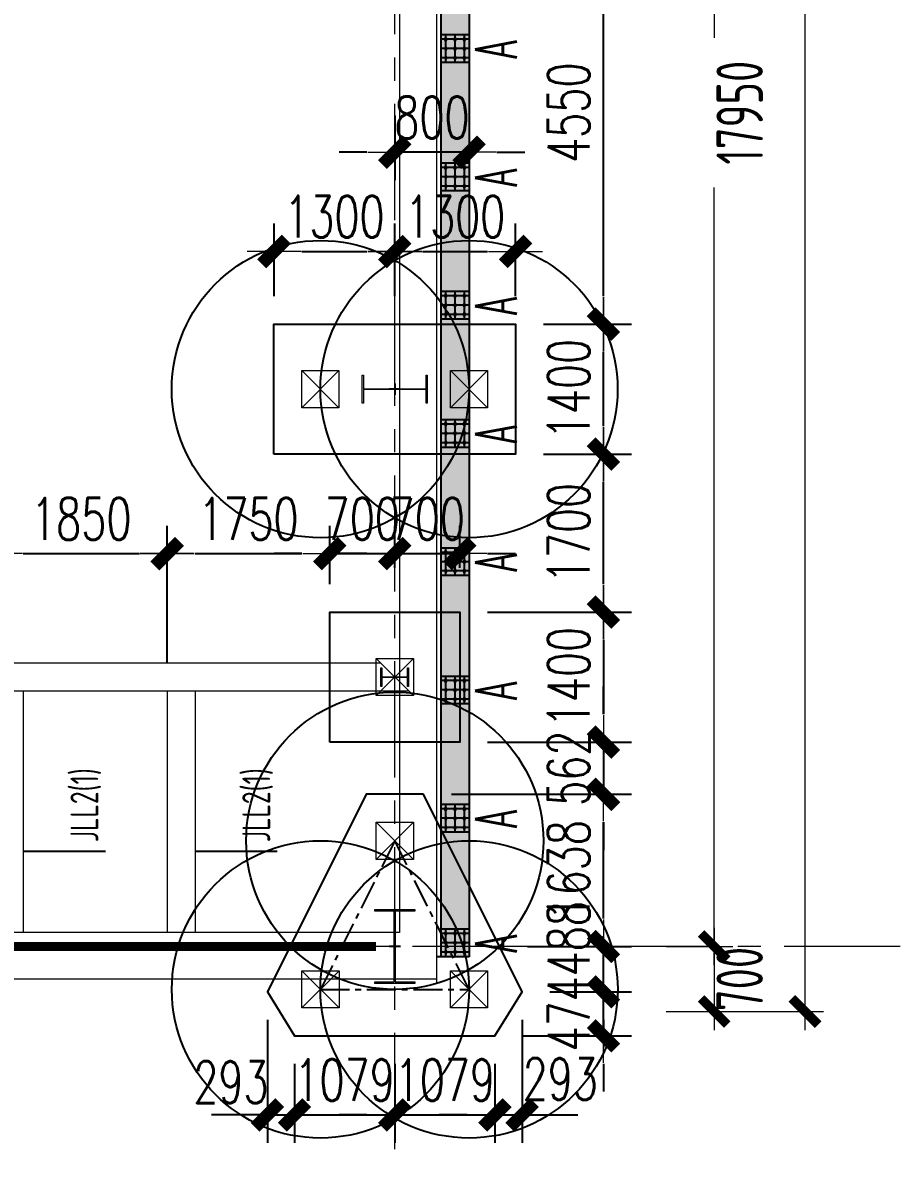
# Model space of a CAD drawing. Extents: x -1201378 to 2367219, y -619313 to 244905.
# Drawn here: x -87763 to -78316, y -257549 to -245305 of the extents above; entities that cross this region are included whole.
import ezdxf

# ---------------------------------------------------------------- set-up
doc = ezdxf.new("R2010")
doc.units = 0
doc.header["$LTSCALE"] = 1000
doc.linetypes.add('CENTER', pattern=[2, 1.25, -0.25, 0.25, -0.25])
doc.layers.get('0').update_dxf_attribs({"linetype": 'CONTINUOUS'})
doc.layers.get('Defpoints').update_dxf_attribs({"linetype": 'CONTINUOUS'})
for name, color, linetype in [('2钢材断面', 2, 'CONTINUOUS'), ('30预埋件', 30, 'CONTINUOUS'), ('40钢材投影', 40, 'CONTINUOUS'), ('A-WINDOW', 140, 'CONTINUOUS'), ('ALT_CEN-0-30', 1, 'CENTER'), ('S-DOTE1', 140, 'CENTER'), ('S-HATCH1-W', 252, 'CONTINUOUS'), ('S-SKL-H', 151, 'CONTINUOUS'), ('S-SS', 111, 'CONTINUOUS'), ('结构轮廓线', 1, 'CONTINUOUS')]:
    doc.layers.add(name, color=color, linetype=linetype)
doc.layers.add('A-云线2', color=3, linetype='CONTINUOUS', plot=False)
for name, color, linetype, lineweight in [('S-axis', 111, 'CONTINUOUS', 0), ('S-bkl', 4, 'CONTINUOUS', 0), ('S-col', 2, 'CONTINUOUS', 0), ('S-dim', 81, 'CONTINUOUS', 0), ('S-dote', 5, 'CENTER', 0), ('S-zhuang', 1, 'CONTINUOUS', 0), ('柱间支撑', 6, 'CENTER', 0)]:
    doc.layers.add(name, color=color, linetype=linetype, lineweight=lineweight)
doc.styles.add('DHTEXT-1', font='romans.shx', dxfattribs={"width": 0.7, "bigfont": 'chinese.shx'})
doc.styles.add('SS1', font='tj-romans1.shx', dxfattribs={"width": 0.7, "bigfont": 'tj-hztxt1.shx'})
doc.styles.add('TSSD_Dimension', font='tssdeng.shx', dxfattribs={"width": 0.7, "bigfont": 'hztxt.shx'})
doc.styles.add('样式 1', font='yjkeng.shx', dxfattribs={"width": 0.7, "height": 300, "bigfont": 'yjkchn.shx'})
doc.dimstyles.new('S-150-ARCHI', dxfattribs={"dimscale": 150, "dimtxt": 3, "dimasz": 2, "dimexe": 2, "dimexo": 2, "dimgap": 1, "dimtad": 1, "dimdec": 0, "dimzin": 0, "dimdsep": 46, "dimtxsty": 'SS1', "dimblk1": 'TT', "dimblk2": 'TT', "dimsah": 1, "dimcen": 1, "dimclrd": 256, "dimclre": 256, "dimclrt": 256, "dimadec": 0, "dimazin": 0, "dimtfac": 1, "dimtdec": 0, "dimtix": 1, "dimtmove": 2, "dimatfit": 0, "dimldrblk": 'TT', "dimfxl": 2, "dimtolj": 1, "dimtzin": 0, "dimarcsym": 0})
doc.dimstyles.new('TSSD_200_200', dxfattribs={"dimtxt": 500, "dimasz": 200, "dimexe": 200, "dimexo": 500, "dimgap": 200, "dimtad": 1, "dimdec": 0, "dimzin": 0, "dimdsep": 46, "dimtxsty": 'TSSD_Dimension', "dimblk": 'ARCHTICK', "dimcen": 0, "dimdle": 200, "dimclrt": 7, "dimadec": 0, "dimazin": 0, "dimtfac": 1, "dimtdec": 0, "dimtix": 1, "dimtmove": 2, "dimatfit": 3, "dimfxl": 1, "dimtolj": 1, "dimtzin": 0, "dimarcsym": 0})

# ---------------------------------------------------------------- blocks, each defined once
blk = doc.blocks.new('w42343243')
at = {"layer": 'S-col'}
blk.add_lwpolyline([(-165069, 621020), (-164639, 621020), (-164639, 621002), (-164848, 621002), (-164848, 620238), (-164639, 620238), (-164639, 620220), (-165069, 620220), (-165069, 620238), (-164860, 620238), (-164860, 621002), (-165069, 621002)], close=True, dxfattribs=at)
blk = doc.blocks.new('42343')
at = {"layer": 'A-WINDOW'}
blk.add_blockref('w42343243', (36000, -71700), dxfattribs=at)
blk = doc.blocks.new('_ArchTick')
at = {"color": 0, "linetype": 'ByBlock', "const_width": 0.5}
blk.add_lwpolyline([(-0.707, -0.707), (0.707, 0.707)], dxfattribs=at)
blk = doc.blocks.new('*D513')
at = {"layer": 'Defpoints', "color": 0, "transparency": 16777216}
for p in [(-81336, -337298), (-81336, -355248), (-80320, -355248)]:
    blk.add_point(p, dxfattribs=at)
at = {"layer": 'S-axis', "color": 0, "lineweight": -2, "transparency": 16777216}
for p, q in [((-80320, -337098), (-80320, -345467)), ((-80836, -337298), (-80120, -337298)), ((-80320, -355448), (-80320, -347079)), ((-80836, -355248), (-80120, -355248))]:
    blk.add_line(p, q, dxfattribs=at)
at = {"layer": 'S-axis', "color": 0, "lineweight": -2, "transparency": 16777216, "xscale": 200, "yscale": 200, "zscale": 200}
for p, rotation in [((-80320, -337298), 90), ((-80320, -355248), 270)]:
    blk.add_blockref('_ArchTick', p, dxfattribs=dict(at, rotation=rotation))
at = {"layer": 'S-axis', "color": 7, "transparency": 16777216, "insert": (-80045, -346273), "char_height": 500, "attachment_point": 5, "rotation": 90, "style": 'TSSD_Dimension'}
blk.add_mtext('\\A1;17950', dxfattribs=at)
blk = doc.blocks.new('*D514')
at = {"layer": 'Defpoints', "color": 0, "transparency": 16777216}
for p in [(-81336, -355248), (-81336, -355948), (-80320, -355948)]:
    blk.add_point(p, dxfattribs=at)
at = {"layer": 'S-axis', "color": 0, "lineweight": -2, "transparency": 16777216}
for p, q in [((-80320, -355048), (-80320, -356148)), ((-80836, -355248), (-80120, -355248)), ((-80836, -355948), (-80120, -355948))]:
    blk.add_line(p, q, dxfattribs=at)
at = {"layer": 'S-axis', "color": 0, "lineweight": -2, "transparency": 16777216, "xscale": 200, "yscale": 200, "zscale": 200}
for p, rotation in [((-80320, -355248), 90), ((-80320, -355948), 270)]:
    blk.add_blockref('_ArchTick', p, dxfattribs=dict(at, rotation=rotation))
at = {"layer": 'S-axis', "color": 7, "transparency": 16777216, "insert": (-80045, -355598), "char_height": 500, "attachment_point": 5, "rotation": 90, "style": 'TSSD_Dimension'}
blk.add_mtext('\\A1;700', dxfattribs=at)
blk = doc.blocks.new('*D457')
at = {"layer": 'Defpoints', "color": 0, "transparency": 16777216}
for p in [(-81236, -282748), (-81236, -355948), (-79341, -355948)]:
    blk.add_point(p, dxfattribs=at)
at = {"layer": 'S-axis', "color": 0, "lineweight": -2, "transparency": 16777216}
for p, q in [((-79341, -282548), (-79341, -318516)), ((-80736, -282748), (-79141, -282748)), ((-79341, -356148), (-79341, -320181)), ((-80736, -355948), (-79141, -355948))]:
    blk.add_line(p, q, dxfattribs=at)
at = {"layer": 'S-axis', "color": 0, "lineweight": -2, "transparency": 16777216, "xscale": 200, "yscale": 200, "zscale": 200}
for p, rotation in [((-79341, -282748), 90), ((-79341, -355948), 270)]:
    blk.add_blockref('_ArchTick', p, dxfattribs=dict(at, rotation=rotation))
at = {"layer": 'S-axis', "color": 7, "transparency": 16777216, "insert": (-79066, -319348), "char_height": 500, "attachment_point": 5, "rotation": 90, "style": 'TSSD_Dimension'}
blk.add_mtext('\\A1;73200', dxfattribs=at)
blk = doc.blocks.new('nt66')
at = {"layer": 'S-col'}
blk.add_lwpolyline([(-195790, 766820), (-195490, 766820), (-195490, 766808), (-195636, 766808), (-195636, 766132), (-195490, 766132), (-195490, 766120), (-195790, 766120), (-195790, 766132), (-195644, 766132), (-195644, 766808), (-195790, 766808)], close=True, dxfattribs=at)
blk = doc.blocks.new('S-ZHUANG-400')
at = {"layer": 'S-zhuang'}
for p, q in [((200, -200), (-200, 200)), ((-200, -200), (200, 200))]:
    blk.add_line(p, q, dxfattribs=at)
blk.add_lwpolyline([(-200, 200), (200, 200), (200, -200), (-200, -200)], close=True, dxfattribs=at)
blk = doc.blocks.new('CT3')
at = {"layer": 'Defpoints'}
for centre in [(-101758, -256416), (-102558, -258016), (-100958, -258016)]:
    blk.add_circle(centre, 1600, dxfattribs=at)
at = {"layer": 'S-DOTE1', "ltscale": 0.25}
for p, q in [((-101758, -257494), (-101758, -257614)), ((-101698, -257554), (-101818, -257554))]:
    blk.add_line(p, q, dxfattribs=at)
at = {"layer": 'S-DOTE1', "linetype": 'CENTER', "ltscale": 0.25}
blk.add_lwpolyline([(-100958, -258016), (-101758, -256416), (-102558, -258016)], close=True, dxfattribs=at)
at = {"layer": 'S-HATCH1-W'}
blk.add_lwpolyline([(-101449, -255916), (-102067, -255916), (-103130, -258042), (-102837, -258516), (-100680, -258516), (-100387, -258042)], close=True, dxfattribs=at)
at = {"layer": 'S-zhuang', "rotation": 90.00000000000001}
for p in [(-101758, -256416), (-102558, -258016), (-100958, -258016)]:
    blk.add_blockref('S-ZHUANG-400', p, dxfattribs=at)
blk = doc.blocks.new('CT1')
at = {"layer": 'S-HATCH1-W'}
blk.add_lwpolyline([(-91607, -249948), (-91607, -248548), (-90207, -248548), (-90207, -249948)], close=True, dxfattribs=at)
at = {"layer": 'S-zhuang', "rotation": 90.00000000000001}
blk.add_blockref('S-ZHUANG-400', (-90907, -249248), dxfattribs=at)
blk = doc.blocks.new('TT')
blk.add_line((-0.969, 0), (0.969, 0))
at = {"const_width": 0.45}
blk.add_lwpolyline([(-0.442, -0.442), (0.442, 0.442)], dxfattribs=at)
blk = doc.blocks.new('*D1625')
at = {"layer": 'Defpoints', "color": 0, "transparency": 16777216}
for p in [(-85130, -255736), (-84837, -256210), (-84837, -257061)]:
    blk.add_point(p, dxfattribs=at)
at = {"layer": 'S-dim', "lineweight": -2, "transparency": 16777216}
for p, q in [((-85130, -256036), (-85130, -257361)), ((-84837, -256510), (-84837, -257361)), ((-85430, -257061), (-85730, -257061)), ((-85130, -257061), (-84837, -257061)), ((-84537, -257061), (-84237, -257061))]:
    blk.add_line(p, q, dxfattribs=at)
at = {"layer": 'S-dim', "lineweight": -2, "transparency": 16777216, "xscale": 300, "yscale": 300, "zscale": 300}
blk.add_blockref('TT', (-85130, -257061), dxfattribs=at)
at = {"layer": 'S-dim', "lineweight": -2, "transparency": 16777216, "xscale": 300, "yscale": 300, "zscale": 300, "rotation": 180}
blk.add_blockref('TT', (-84837, -257061), dxfattribs=at)
at = {"layer": 'S-dim', "transparency": 16777216, "insert": (-85522, -256708), "char_height": 450, "attachment_point": 5, "style": 'SS1'}
blk.add_mtext('\\A1;293', dxfattribs=at)
blk = doc.blocks.new('*D1626')
at = {"layer": 'Defpoints', "color": 0, "transparency": 16777216}
for p in [(-84837, -256210), (-83758, -256210), (-83758, -257061)]:
    blk.add_point(p, dxfattribs=at)
at = {"layer": 'S-dim', "lineweight": -2, "transparency": 16777216}
for p, q in [((-84837, -256510), (-84837, -257361)), ((-83758, -256510), (-83758, -257361)), ((-85137, -257061), (-85437, -257061)), ((-84837, -257061), (-83758, -257061)), ((-83458, -257061), (-83158, -257061))]:
    blk.add_line(p, q, dxfattribs=at)
at = {"layer": 'S-dim', "lineweight": -2, "transparency": 16777216, "xscale": 300, "yscale": 300, "zscale": 300}
blk.add_blockref('TT', (-84837, -257061), dxfattribs=at)
at = {"layer": 'S-dim', "lineweight": -2, "transparency": 16777216, "xscale": 300, "yscale": 300, "zscale": 300, "rotation": 180}
blk.add_blockref('TT', (-83758, -257061), dxfattribs=at)
at = {"layer": 'S-dim', "transparency": 16777216, "insert": (-84298, -256686), "char_height": 450, "attachment_point": 5, "style": 'SS1'}
blk.add_mtext('\\A1;1079', dxfattribs=at)
blk = doc.blocks.new('*D1620')
at = {"layer": 'Defpoints', "color": 0, "transparency": 16777216}
for p in [(-83758, -256210), (-82680, -256210), (-82680, -257061)]:
    blk.add_point(p, dxfattribs=at)
at = {"layer": 'S-dim', "lineweight": -2, "transparency": 16777216}
for p, q in [((-83758, -256510), (-83758, -257361)), ((-82680, -256510), (-82680, -257361)), ((-84058, -257061), (-84358, -257061)), ((-83758, -257061), (-82680, -257061)), ((-82380, -257061), (-82080, -257061))]:
    blk.add_line(p, q, dxfattribs=at)
at = {"layer": 'S-dim', "lineweight": -2, "transparency": 16777216, "xscale": 300, "yscale": 300, "zscale": 300}
blk.add_blockref('TT', (-83758, -257061), dxfattribs=at)
at = {"layer": 'S-dim', "lineweight": -2, "transparency": 16777216, "xscale": 300, "yscale": 300, "zscale": 300, "rotation": 180}
blk.add_blockref('TT', (-82680, -257061), dxfattribs=at)
at = {"layer": 'S-dim', "transparency": 16777216, "insert": (-83219, -256686), "char_height": 450, "attachment_point": 5, "style": 'SS1'}
blk.add_mtext('\\A1;1079', dxfattribs=at)
blk = doc.blocks.new('*D1621')
at = {"layer": 'Defpoints', "color": 0, "transparency": 16777216}
for p in [(-82387, -255736), (-82680, -256210), (-82387, -257061)]:
    blk.add_point(p, dxfattribs=at)
at = {"layer": 'S-dim', "lineweight": -2, "transparency": 16777216}
for p, q in [((-82387, -256036), (-82387, -257361)), ((-82680, -256510), (-82680, -257361)), ((-82980, -257061), (-83280, -257061)), ((-82680, -257061), (-82387, -257061)), ((-82087, -257061), (-81787, -257061))]:
    blk.add_line(p, q, dxfattribs=at)
at = {"layer": 'S-dim', "lineweight": -2, "transparency": 16777216, "xscale": 300, "yscale": 300, "zscale": 300}
blk.add_blockref('TT', (-82680, -257061), dxfattribs=at)
at = {"layer": 'S-dim', "lineweight": -2, "transparency": 16777216, "xscale": 300, "yscale": 300, "zscale": 300, "rotation": 180}
blk.add_blockref('TT', (-82387, -257061), dxfattribs=at)
at = {"layer": 'S-dim', "transparency": 16777216, "insert": (-81976, -256674), "char_height": 450, "attachment_point": 5, "style": 'SS1'}
blk.add_mtext('\\A1;293', dxfattribs=at)
blk = doc.blocks.new('*D1622')
at = {"layer": 'Defpoints', "color": 0, "transparency": 16777216}
for p in [(-82387, -255736), (-81511, -255736), (-82680, -256210)]:
    blk.add_point(p, dxfattribs=at)
at = {"layer": 'S-dim', "lineweight": -2, "transparency": 16777216}
for p, q in [((-81511, -255436), (-81511, -255136)), ((-82087, -255736), (-81211, -255736)), ((-81511, -256210), (-81511, -255736)), ((-82380, -256210), (-81211, -256210)), ((-81511, -256510), (-81511, -256810))]:
    blk.add_line(p, q, dxfattribs=at)
at = {"layer": 'S-dim', "lineweight": -2, "transparency": 16777216, "xscale": 300, "yscale": 300, "zscale": 300}
for p, rotation in [((-81511, -255736), 270), ((-81511, -256210), 90)]:
    blk.add_blockref('TT', p, dxfattribs=dict(at, rotation=rotation))
at = {"layer": 'S-dim', "transparency": 16777216, "insert": (-81886, -255973), "char_height": 450, "attachment_point": 5, "rotation": 90, "style": 'SS1'}
blk.add_mtext('\\A1;474', dxfattribs=at)
blk = doc.blocks.new('*D1623')
at = {"layer": 'Defpoints', "color": 0, "transparency": 16777216}
for p in [(-82630, -255248), (-81511, -255248), (-82387, -255736)]:
    blk.add_point(p, dxfattribs=at)
at = {"layer": 'S-dim', "lineweight": -2, "transparency": 16777216}
for p, q in [((-81511, -254948), (-81511, -254648)), ((-82330, -255248), (-81211, -255248)), ((-81511, -255736), (-81511, -255248)), ((-82087, -255736), (-81211, -255736)), ((-81511, -256036), (-81511, -256336))]:
    blk.add_line(p, q, dxfattribs=at)
at = {"layer": 'S-dim', "lineweight": -2, "transparency": 16777216, "xscale": 300, "yscale": 300, "zscale": 300}
for p, rotation in [((-81511, -255248), 270), ((-81511, -255736), 90)]:
    blk.add_blockref('TT', p, dxfattribs=dict(at, rotation=rotation))
at = {"layer": 'S-dim', "transparency": 16777216, "insert": (-81886, -255165), "char_height": 450, "attachment_point": 5, "rotation": 90, "style": 'SS1'}
blk.add_mtext('\\A1;488', dxfattribs=at)
blk = doc.blocks.new('*D1624')
at = {"layer": 'Defpoints', "color": 0, "transparency": 16777216}
for p in [(-83449, -253610), (-81511, -253610), (-82630, -255248)]:
    blk.add_point(p, dxfattribs=at)
at = {"layer": 'S-dim', "lineweight": -2, "transparency": 16777216}
for p, q in [((-83149, -253610), (-81211, -253610)), ((-81511, -254948), (-81511, -253910)), ((-82330, -255248), (-81211, -255248))]:
    blk.add_line(p, q, dxfattribs=at)
at = {"layer": 'S-dim', "lineweight": -2, "transparency": 16777216, "xscale": 300, "yscale": 300, "zscale": 300}
for p, rotation in [((-81511, -253610), 90), ((-81511, -255248), 270)]:
    blk.add_blockref('TT', p, dxfattribs=dict(at, rotation=rotation))
at = {"layer": 'S-dim', "transparency": 16777216, "insert": (-81886, -254429), "char_height": 450, "attachment_point": 5, "rotation": 90, "style": 'SS1'}
blk.add_mtext('\\A1;1638', dxfattribs=at)
blk = doc.blocks.new('CT2')
at = {"layer": 'Defpoints'}
for centre in [(-193625, -186366), (-193625, -187966)]:
    blk.add_circle(centre, 1600, dxfattribs=at)
at = {"layer": 'S-DOTE1', "ltscale": 0.25}
for p, q in [((-193565, -187166), (-193685, -187166)), ((-193625, -187226), (-193625, -187106))]:
    blk.add_line(p, q, dxfattribs=at)
at = {"layer": 'S-HATCH1-W'}
blk.add_lwpolyline([(-194325, -185866), (-192925, -185866), (-192925, -188466), (-194325, -188466)], close=True, dxfattribs=at)
at = {"layer": 'S-zhuang'}
for p in [(-193625, -186366), (-193625, -187966)]:
    blk.add_blockref('S-ZHUANG-400', p, dxfattribs=at)
blk = doc.blocks.new('*D1796')
at = {"layer": 'Defpoints', "color": 0, "transparency": 16777216}
for p in [(-83758, -251019), (-84458, -251471), (-83758, -251471)]:
    blk.add_point(p, dxfattribs=at)
at = {"layer": 'S-dim', "lineweight": -2, "transparency": 16777216}
for p, q in [((-84458, -251171), (-84458, -250719)), ((-83758, -251171), (-83758, -250719)), ((-84758, -251019), (-85058, -251019)), ((-84458, -251019), (-83758, -251019)), ((-83458, -251019), (-83158, -251019))]:
    blk.add_line(p, q, dxfattribs=at)
at = {"layer": 'S-dim', "lineweight": -2, "transparency": 16777216, "xscale": 300, "yscale": 300, "zscale": 300}
blk.add_blockref('TT', (-84458, -251019), dxfattribs=at)
at = {"layer": 'S-dim', "lineweight": -2, "transparency": 16777216, "xscale": 300, "yscale": 300, "zscale": 300, "rotation": 180}
blk.add_blockref('TT', (-83758, -251019), dxfattribs=at)
at = {"layer": 'S-dim', "transparency": 16777216, "insert": (-84108, -250644), "char_height": 450, "attachment_point": 5, "style": 'SS1'}
blk.add_mtext('\\A1;700', dxfattribs=at)
blk = doc.blocks.new('*D1797')
at = {"layer": 'Defpoints', "color": 0, "transparency": 16777216}
for p in [(-83058, -251019), (-83758, -251471), (-83058, -251471)]:
    blk.add_point(p, dxfattribs=at)
at = {"layer": 'S-dim', "lineweight": -2, "transparency": 16777216}
for p, q in [((-83758, -251171), (-83758, -250719)), ((-83058, -251171), (-83058, -250719)), ((-84058, -251019), (-84358, -251019)), ((-83758, -251019), (-83058, -251019)), ((-82758, -251019), (-82458, -251019))]:
    blk.add_line(p, q, dxfattribs=at)
at = {"layer": 'S-dim', "lineweight": -2, "transparency": 16777216, "xscale": 300, "yscale": 300, "zscale": 300}
blk.add_blockref('TT', (-83758, -251019), dxfattribs=at)
at = {"layer": 'S-dim', "lineweight": -2, "transparency": 16777216, "xscale": 300, "yscale": 300, "zscale": 300, "rotation": 180}
blk.add_blockref('TT', (-83058, -251019), dxfattribs=at)
at = {"layer": 'S-dim', "transparency": 16777216, "insert": (-83408, -250644), "char_height": 450, "attachment_point": 5, "style": 'SS1'}
blk.add_mtext('\\A1;700', dxfattribs=at)
blk = doc.blocks.new('*D1798')
at = {"layer": 'Defpoints', "color": 0, "transparency": 16777216}
for p in [(-83058, -251648), (-83058, -253048), (-81511, -253048)]:
    blk.add_point(p, dxfattribs=at)
at = {"layer": 'S-dim', "lineweight": -2, "transparency": 16777216}
for p, q in [((-82758, -251648), (-81211, -251648)), ((-81511, -251948), (-81511, -252748)), ((-82758, -253048), (-81211, -253048))]:
    blk.add_line(p, q, dxfattribs=at)
at = {"layer": 'S-dim', "lineweight": -2, "transparency": 16777216, "xscale": 300, "yscale": 300, "zscale": 300}
for p, rotation in [((-81511, -251648), 90), ((-81511, -253048), 270)]:
    blk.add_blockref('TT', p, dxfattribs=dict(at, rotation=rotation))
at = {"layer": 'S-dim', "transparency": 16777216, "insert": (-81886, -252348), "char_height": 450, "attachment_point": 5, "rotation": 90, "style": 'SS1'}
blk.add_mtext('\\A1;1400', dxfattribs=at)
blk = doc.blocks.new('*D1799')
at = {"layer": 'Defpoints', "color": 0, "transparency": 16777216}
for p in [(-83058, -253048), (-83129, -253610), (-81511, -253610)]:
    blk.add_point(p, dxfattribs=at)
at = {"layer": 'S-dim', "lineweight": -2, "transparency": 16777216}
for p, q in [((-81511, -252748), (-81511, -252448)), ((-82758, -253048), (-81211, -253048)), ((-81511, -253048), (-81511, -253610)), ((-82829, -253610), (-81211, -253610)), ((-81511, -253910), (-81511, -254210))]:
    blk.add_line(p, q, dxfattribs=at)
at = {"layer": 'S-dim', "lineweight": -2, "transparency": 16777216, "xscale": 300, "yscale": 300, "zscale": 300}
for p, rotation in [((-81511, -253048), 270), ((-81511, -253610), 90)]:
    blk.add_blockref('TT', p, dxfattribs=dict(at, rotation=rotation))
at = {"layer": 'S-dim', "transparency": 16777216, "insert": (-81886, -253329), "char_height": 450, "attachment_point": 5, "rotation": 90, "style": 'SS1'}
blk.add_mtext('\\A1;562', dxfattribs=at)
blk = doc.blocks.new('*D1800')
at = {"layer": 'Defpoints', "color": 0, "transparency": 16777216}
for p in [(-82458, -249948), (-81511, -249948), (-83058, -251648)]:
    blk.add_point(p, dxfattribs=at)
at = {"layer": 'S-dim', "lineweight": -2, "transparency": 16777216}
for p, q in [((-82158, -249948), (-81211, -249948)), ((-81511, -251348), (-81511, -250248)), ((-82758, -251648), (-81211, -251648))]:
    blk.add_line(p, q, dxfattribs=at)
at = {"layer": 'S-dim', "lineweight": -2, "transparency": 16777216, "xscale": 300, "yscale": 300, "zscale": 300}
for p, rotation in [((-81511, -249948), 90), ((-81511, -251648), 270)]:
    blk.add_blockref('TT', p, dxfattribs=dict(at, rotation=rotation))
at = {"layer": 'S-dim', "transparency": 16777216, "insert": (-81886, -250798), "char_height": 450, "attachment_point": 5, "rotation": 90, "style": 'SS1'}
blk.add_mtext('\\A1;1700', dxfattribs=at)
blk = doc.blocks.new('*D1801')
at = {"layer": 'Defpoints', "color": 0, "transparency": 16777216}
for p in [(-82458, -248548), (-81511, -248548), (-82458, -249948)]:
    blk.add_point(p, dxfattribs=at)
at = {"layer": 'S-dim', "lineweight": -2, "transparency": 16777216}
for p, q in [((-82158, -248548), (-81211, -248548)), ((-81511, -249648), (-81511, -248848)), ((-82158, -249948), (-81211, -249948))]:
    blk.add_line(p, q, dxfattribs=at)
at = {"layer": 'S-dim', "lineweight": -2, "transparency": 16777216, "xscale": 300, "yscale": 300, "zscale": 300}
for p, rotation in [((-81511, -248548), 90), ((-81511, -249948), 270)]:
    blk.add_blockref('TT', p, dxfattribs=dict(at, rotation=rotation))
at = {"layer": 'S-dim', "transparency": 16777216, "insert": (-81886, -249248), "char_height": 450, "attachment_point": 5, "rotation": 90, "style": 'SS1'}
blk.add_mtext('\\A1;1400', dxfattribs=at)
blk = doc.blocks.new('*D1802')
at = {"layer": 'Defpoints', "color": 0, "transparency": 16777216}
for p in [(-82458, -243998), (-81511, -243998), (-82458, -248548)]:
    blk.add_point(p, dxfattribs=at)
at = {"layer": 'S-dim', "lineweight": -2, "transparency": 16777216}
for p, q in [((-82158, -243998), (-81211, -243998)), ((-81511, -248248), (-81511, -244298)), ((-82158, -248548), (-81211, -248548))]:
    blk.add_line(p, q, dxfattribs=at)
at = {"layer": 'S-dim', "lineweight": -2, "transparency": 16777216, "xscale": 300, "yscale": 300, "zscale": 300}
for p, rotation in [((-81511, -243998), 90), ((-81511, -248548), 270)]:
    blk.add_blockref('TT', p, dxfattribs=dict(at, rotation=rotation))
at = {"layer": 'S-dim', "transparency": 16777216, "insert": (-81886, -246273), "char_height": 450, "attachment_point": 5, "rotation": 90, "style": 'SS1'}
blk.add_mtext('\\A1;4550', dxfattribs=at)
blk = doc.blocks.new('*D1805')
at = {"layer": 'Defpoints', "color": 0, "transparency": 16777216}
for p in [(-83758, -247767), (-85058, -248548), (-83758, -248548)]:
    blk.add_point(p, dxfattribs=at)
at = {"layer": 'S-dim', "lineweight": -2, "transparency": 16777216}
for p, q in [((-85058, -248248), (-85058, -247467)), ((-83758, -248248), (-83758, -247467)), ((-84758, -247767), (-84058, -247767))]:
    blk.add_line(p, q, dxfattribs=at)
at = {"layer": 'S-dim', "lineweight": -2, "transparency": 16777216, "xscale": 300, "yscale": 300, "zscale": 300, "rotation": 180}
blk.add_blockref('TT', (-85058, -247767), dxfattribs=at)
at = {"layer": 'S-dim', "lineweight": -2, "transparency": 16777216, "xscale": 300, "yscale": 300, "zscale": 300}
blk.add_blockref('TT', (-83758, -247767), dxfattribs=at)
at = {"layer": 'S-dim', "transparency": 16777216, "insert": (-84408, -247392), "char_height": 450, "attachment_point": 5, "style": 'SS1'}
blk.add_mtext('\\A1;1300', dxfattribs=at)
blk = doc.blocks.new('*D1806')
at = {"layer": 'Defpoints', "color": 0, "transparency": 16777216}
for p in [(-82458, -247767), (-83758, -248548), (-82458, -248548)]:
    blk.add_point(p, dxfattribs=at)
at = {"layer": 'S-dim', "lineweight": -2, "transparency": 16777216}
for p, q in [((-83758, -248248), (-83758, -247467)), ((-82458, -248248), (-82458, -247467)), ((-83458, -247767), (-82758, -247767))]:
    blk.add_line(p, q, dxfattribs=at)
at = {"layer": 'S-dim', "lineweight": -2, "transparency": 16777216, "xscale": 300, "yscale": 300, "zscale": 300, "rotation": 180}
blk.add_blockref('TT', (-83758, -247767), dxfattribs=at)
at = {"layer": 'S-dim', "lineweight": -2, "transparency": 16777216, "xscale": 300, "yscale": 300, "zscale": 300}
blk.add_blockref('TT', (-82458, -247767), dxfattribs=at)
at = {"layer": 'S-dim', "transparency": 16777216, "insert": (-83108, -247392), "char_height": 450, "attachment_point": 5, "style": 'SS1'}
blk.add_mtext('\\A1;1300', dxfattribs=at)
blk = doc.blocks.new('*D6272')
at = {"layer": 'Defpoints', "color": 0, "transparency": 16777216}
for p in [(-86208, -251019), (-88058, -252498), (-86208, -252498)]:
    blk.add_point(p, dxfattribs=at)
at = {"layer": 'S-dim', "lineweight": -2, "transparency": 16777216}
for p, q in [((-88058, -252198), (-88058, -250719)), ((-86208, -252198), (-86208, -250719)), ((-87758, -251019), (-86508, -251019))]:
    blk.add_line(p, q, dxfattribs=at)
at = {"layer": 'S-dim', "lineweight": -2, "transparency": 16777216, "xscale": 300, "yscale": 300, "zscale": 300, "rotation": 180}
blk.add_blockref('TT', (-88058, -251019), dxfattribs=at)
at = {"layer": 'S-dim', "lineweight": -2, "transparency": 16777216, "xscale": 300, "yscale": 300, "zscale": 300}
blk.add_blockref('TT', (-86208, -251019), dxfattribs=at)
at = {"layer": 'S-dim', "transparency": 16777216, "insert": (-87133, -250644), "char_height": 450, "attachment_point": 5, "style": 'SS1'}
blk.add_mtext('\\A1;1850', dxfattribs=at)
blk = doc.blocks.new('*D6273')
at = {"layer": 'Defpoints', "color": 0, "transparency": 16777216}
for p in [(-84458, -251019), (-84458, -251648), (-86208, -252498)]:
    blk.add_point(p, dxfattribs=at)
at = {"layer": 'S-dim', "lineweight": -2, "transparency": 16777216}
for p, q in [((-86208, -252198), (-86208, -250719)), ((-84458, -251348), (-84458, -250719)), ((-85908, -251019), (-84758, -251019))]:
    blk.add_line(p, q, dxfattribs=at)
at = {"layer": 'S-dim', "lineweight": -2, "transparency": 16777216, "xscale": 300, "yscale": 300, "zscale": 300, "rotation": 180}
blk.add_blockref('TT', (-86208, -251019), dxfattribs=at)
at = {"layer": 'S-dim', "lineweight": -2, "transparency": 16777216, "xscale": 300, "yscale": 300, "zscale": 300}
blk.add_blockref('TT', (-84458, -251019), dxfattribs=at)
at = {"layer": 'S-dim', "transparency": 16777216, "insert": (-85333, -250644), "char_height": 450, "attachment_point": 5, "style": 'SS1'}
blk.add_mtext('\\A1;1750', dxfattribs=at)
blk = doc.blocks.new('*D6577')
at = {"layer": 'Defpoints', "color": 0, "transparency": 16777216}
for p in [(-83758, -246004), (-82958, -246004), (-83758, -246699)]:
    blk.add_point(p, dxfattribs=at)
at = {"layer": 'S-dim', "lineweight": -2, "transparency": 16777216}
for p, q in [((-83758, -246304), (-83758, -246999)), ((-82958, -246304), (-82958, -246999)), ((-84058, -246699), (-84358, -246699)), ((-82958, -246699), (-83758, -246699)), ((-82658, -246699), (-82358, -246699))]:
    blk.add_line(p, q, dxfattribs=at)
at = {"layer": 'S-dim', "lineweight": -2, "transparency": 16777216, "xscale": 300, "yscale": 300, "zscale": 300}
blk.add_blockref('TT', (-83758, -246699), dxfattribs=at)
at = {"layer": 'S-dim', "lineweight": -2, "transparency": 16777216, "xscale": 300, "yscale": 300, "zscale": 300, "rotation": 180}
blk.add_blockref('TT', (-82958, -246699), dxfattribs=at)
at = {"layer": 'S-dim', "transparency": 16777216, "insert": (-83358, -246324), "char_height": 450, "attachment_point": 5, "style": 'SS1'}
blk.add_mtext('\\A1;800', dxfattribs=at)
blk = doc.blocks.new('3号一层翻口')
at = {"layer": '结构轮廓线', "color": 1, "ltscale": 500}
for p, q in [((-382958, -255203), (-382958, -255358)), ((-382958, -255358), (-383308, -255358))]:
    blk.add_line(p, q, dxfattribs=at)
blk.add_lwpolyline([(-382958, -242568), (-382958, -242568), (-382958, -255203)], dxfattribs=at)
blk = doc.blocks.new('20250903183753')
at = {"layer": '2钢材断面'}
for p, q in [((150, 0), (-150, 0)), ((-150, 0), (-150, -300)), ((150, -300), (150, 0)), ((-150, -300), (150, -300))]:
    blk.add_line(p, q, dxfattribs=at)
at = {"layer": '40钢材投影'}
for centre, radius in [((-100, -50), 12), ((-100, -50), 6), ((0, -50), 12), ((0, -50), 6), ((100, -50), 12), ((100, -50), 6), ((-100, -150), 12), ((-100, -250), 12), ((-100, -150), 6), ((-100, -250), 6), ((0, -150), 12), ((0, -250), 12), ((0, -150), 6), ((0, -250), 6), ((100, -150), 12), ((100, -251), 12), ((100, -150), 6), ((100, -251), 6)]:
    blk.add_circle(centre, radius, dxfattribs=at)
at = {"layer": 'ALT_CEN-0-30', "ltscale": 20}
for p, q in [((-100, 0), (-100, -300)), ((0, 0), (0, -300)), ((100, 0), (100, -300)), ((-150, -50), (150, -50)), ((-150, -150), (150, -150)), ((-150, -250), (150, -250))]:
    blk.add_line(p, q, dxfattribs=at)
blk = doc.blocks.new('20250903183821')
at = {"ltscale": 50}
blk.add_blockref('20250903183753', (0, 0), dxfattribs=at)
at = {"layer": '30预埋件', "style": 'DHTEXT-1', "text_generation_flag": 6, "width": 0.55}
blk.add_attdef('B', (-105, 65), '', height=450, rotation=180, dxfattribs=at)
blk = doc.blocks.new('20250904090546')
at = {"ltscale": 500}
ref = blk.add_blockref('20250903183821', (0, -20), dxfattribs=dict(at, xscale=-1))
ref.add_attrib('B', 'A', (105, 495), dxfattribs={"layer": '30预埋件', "height": 450, "style": 'DHTEXT-1', "text_generation_flag": 6, "width": 0.55})
blk = doc.blocks.new('A$Ccb1bed3b')
at = {"layer": '柱间支撑', "const_width": 100}
blk.add_lwpolyline([(183800, -71650), (175200, -71650)], dxfattribs=at)
blk = doc.blocks.new('3#轴网')
at = {"layer": 'S-dote'}
for p, q in [((-83758.5, -363428.2), (-83758.5, -277944.2)), ((-78316.2, -355248.2), (-273210.6, -355248.2))]:
    blk.add_line(p, q, dxfattribs=at)
at = {"layer": 'S-axis'}
for base, p1, p2, picture, middle in [((-79340.7, -355948.2), (-81236.2, -282748.2), (-81236.2, -355948.2), '*D457', (-79065.7, -319348.2)), ((-80320.4, -355248.2), (-81336.2, -337298.2), (-81336.2, -355248.2), '*D513', (-80045.4, -346273.2)), ((-80320.4, -355948.2), (-81336.2, -355248.2), (-81336.2, -355948.2), '*D514', (-80045.4, -355598.2))]:
    dim = blk.add_linear_dim(base=base, p1=p1, p2=p2, angle=270, dimstyle='TSSD_200_200', dxfattribs=at)
    dim.commit()
    dim.dimension.update_dxf_attribs({"geometry": picture, "text_midpoint": middle, "dimtype": 161})

msp = doc.modelspace()

# ---------------------------------------------------------------- hatches: boundary and pattern name
at = {"layer": 'S-HATCH1-W'}
h = msp.add_hatch(dxfattribs=at)
h.set_pattern_fill('HONEY', color=256, scale=20)
h.paths.add_polyline_path([(-82958.4, -255358.2), (-83258.5, -255358.2), (-83258.5, -242568.2), (-82958.4, -242568.2)])

# ---------------------------------------------------------------- linework, layer by layer
at = {"layer": 'S-bkl'}
for p, q in [((-83308.5, -203498.2), (-83308.5, -255648.2)), ((-83608.5, -252498.2), (-92758.5, -252498.2)), ((-87758.5, -252498.2), (-87758.5, -255098.2)), ((-85908.5, -252498.2), (-85908.5, -255098.2)), ((-83308.5, -255598.2), (-268308.5, -255598.2))]:
    msp.add_line(p, q, dxfattribs=at)
for points in [[(-83708.5, -203498.2), (-83708.5, -255098.2), (-267908.5, -255098.2)], [(-83908.5, -252198.2), (-92758.5, -252198.2)], [(-86208.5, -252498.2), (-86208.5, -255098.2)]]:
    msp.add_lwpolyline(points, dxfattribs=at)
at = {"layer": 'S-col'}
msp.add_lwpolyline([(-83908.5, -252448.2), (-83908.5, -252248.2), (-83896.5, -252248.2), (-83896.5, -252344.2), (-83620.5, -252344.2), (-83620.5, -252248.2), (-83608.5, -252248.2), (-83608.5, -252448.2), (-83620.5, -252448.2), (-83620.5, -252352.2), (-83896.5, -252352.2), (-83896.5, -252448.2)], close=True, dxfattribs=at)
at = {"layer": 'S-HATCH1-W'}
msp.add_lwpolyline([(-82958.4, -255358.2), (-83258.5, -255358.2), (-83258.5, -242568.2), (-82958.4, -242568.2)], close=True, dxfattribs=at)
at = {"layer": 'S-SKL-H'}
for p, q in [((-86873.7, -254226.3), (-87758.5, -254226.3)), ((-85023.7, -254226.3), (-85908.5, -254226.3))]:
    msp.add_line(p, q, dxfattribs=at)

# ---------------------------------------------------------------- block references
at = {"layer": 'A-云线2', "ltscale": 10, "rotation": 270}
for p in [(-82938.4, -245582.8), (-82938.4, -246963.6), (-82938.4, -248344.3), (-82938.4, -249725.1), (-82938.4, -251105.9), (-82938.4, -252486.6), (-82938.4, -253867.4), (-82938.4, -255208.2)]:
    msp.add_blockref('20250904090546', p, dxfattribs=at)
at = {"layer": 'S-axis'}
msp.add_blockref('3#轴网', (0, 100000), dxfattribs=at)
at = {"layer": 'S-col'}
msp.add_blockref('42343', (45095.7, -804168.2), dxfattribs=at)
at = {"layer": 'S-col', "rotation": 90}
msp.add_blockref('nt66', (682711.7, -53608.2), dxfattribs=at)
at = {"layer": 'S-SS'}
for name, p in [('3号一层翻口', (300000, 0)), ('A$Ccb1bed3b', (-267758.5, -183598.2))]:
    msp.add_blockref(name, p, dxfattribs=at)
at = {"layer": 'S-zhuang', "rotation": 90}
msp.add_blockref('CT2', (-270924.5, -55623.4), dxfattribs=at)
at = {"layer": 'S-zhuang'}
for name, p in [('CT1', (7149, -3100)), ('CT3', (18000, 2306))]:
    msp.add_blockref(name, p, dxfattribs=at)

# ---------------------------------------------------------------- texts
at = {"layer": 'S-SKL-H', "style": '样式 1', "width": 0.7}
for p in [(-86949.4, -254125.4), (-85099.4, -254125.4)]:
    msp.add_text('JLL2(1)', height=300, rotation=90, dxfattribs=at).set_placement(p)

# ---------------------------------------------------------------- dimensions: what is measured, and where the dimension line sits
at = {"layer": 'S-dim'}
for base, p1, p2, picture, middle in [((-81510.6, -243998.2), (-82458.3, -248548.2), (-82458.3, -243998.2), '*D1802', (-81885.6, -246273.2)), ((-81510.6, -248548.2), (-82458.3, -249948.2), (-82458.3, -248548.2), '*D1801', (-81885.6, -249248.2)), ((-81510.6, -249948.2), (-83058.5, -251648.2), (-82458.3, -249948.2), '*D1800', (-81885.6, -250798.2)), ((-81510.6, -253048.2), (-83058.5, -251648.2), (-83058.5, -253048.2), '*D1798', (-81885.6, -252348.2)), ((-81510.6, -253610.1), (-83058.5, -253048.2), (-83129, -253610.1), '*D1799', (-81885.6, -253329.1)), ((-81510.6, -253610.1), (-82630.4, -255248.2), (-83449.4, -253610.1), '*D1624', (-81885.6, -254429.1)), ((-81510.6, -255735.8), (-82679.7, -256210.1), (-82386.6, -255735.8), '*D1622', (-81885.6, -255972.9))]:
    dim = msp.add_linear_dim(base=base, p1=p1, p2=p2, angle=90, dimstyle='S-150-ARCHI', dxfattribs=at)
    dim.commit()
    dim.dimension.update_dxf_attribs({"geometry": picture, "text_midpoint": middle})
for base, p1, p2, picture, middle in [((-83758.5, -246699.4), (-82958.5, -246004.2), (-83758.5, -246004.2), '*D6577', (-83358.5, -246324.4)), ((-83758.3, -247767.4), (-85058.3, -248548.2), (-83758.3, -248548.2), '*D1805', (-84408.3, -247392.4)), ((-82458.3, -247767.4), (-83758.3, -248548.2), (-82458.3, -248548.2), '*D1806', (-83108.3, -247392.4)), ((-86208.5, -251019.5), (-88058.5, -252498.2), (-86208.5, -252498.2), '*D6272', (-87133.5, -250644.5)), ((-84458.5, -251019.5), (-86208.5, -252498.2), (-84458.5, -251648.2), '*D6273', (-85333.5, -250644.5)), ((-83758.5, -251019.5), (-84458.5, -251471.3), (-83758.5, -251471.3), '*D1796', (-84108.5, -250644.5)), ((-83058.5, -251019.5), (-83758.5, -251471.3), (-83058.5, -251471.3), '*D1797', (-83408.5, -250644.5)), ((-83758.5, -257060.6), (-84837.2, -256210.1), (-83758.5, -256210.1), '*D1626', (-84297.8, -256685.6)), ((-82679.7, -257060.6), (-83758.5, -256210.1), (-82679.7, -256210.1), '*D1620', (-83219.1, -256685.6))]:
    dim = msp.add_linear_dim(base=base, p1=p1, p2=p2, dimstyle='S-150-ARCHI', dxfattribs=at)
    dim.commit()
    dim.dimension.update_dxf_attribs({"geometry": picture, "text_midpoint": middle})
dim = msp.add_linear_dim(base=(-81510.6, -255248.2), p1=(-82386.6, -255735.8), p2=(-82630.4, -255248.2), angle=90, dimstyle='S-150-ARCHI', dxfattribs=at)
dim.commit()
dim.dimension.update_dxf_attribs({"geometry": '*D1623', "text_midpoint": (-81885.6, -255164.9), "dimtype": 160})
for base, p1, p2, picture, middle in [((-84837.2, -257060.6), (-85130.3, -255735.8), (-84837.2, -256210.1), '*D1625', (-85522, -256708)), ((-82386.6, -257060.6), (-82679.7, -256210.1), (-82386.6, -255735.8), '*D1621', (-81976.3, -256674.4))]:
    dim = msp.add_linear_dim(base=base, p1=p1, p2=p2, dimstyle='S-150-ARCHI', dxfattribs=at)
    dim.commit()
    dim.dimension.update_dxf_attribs({"geometry": picture, "text_midpoint": middle, "dimtype": 160})

doc.saveas('drawing.dxf')
